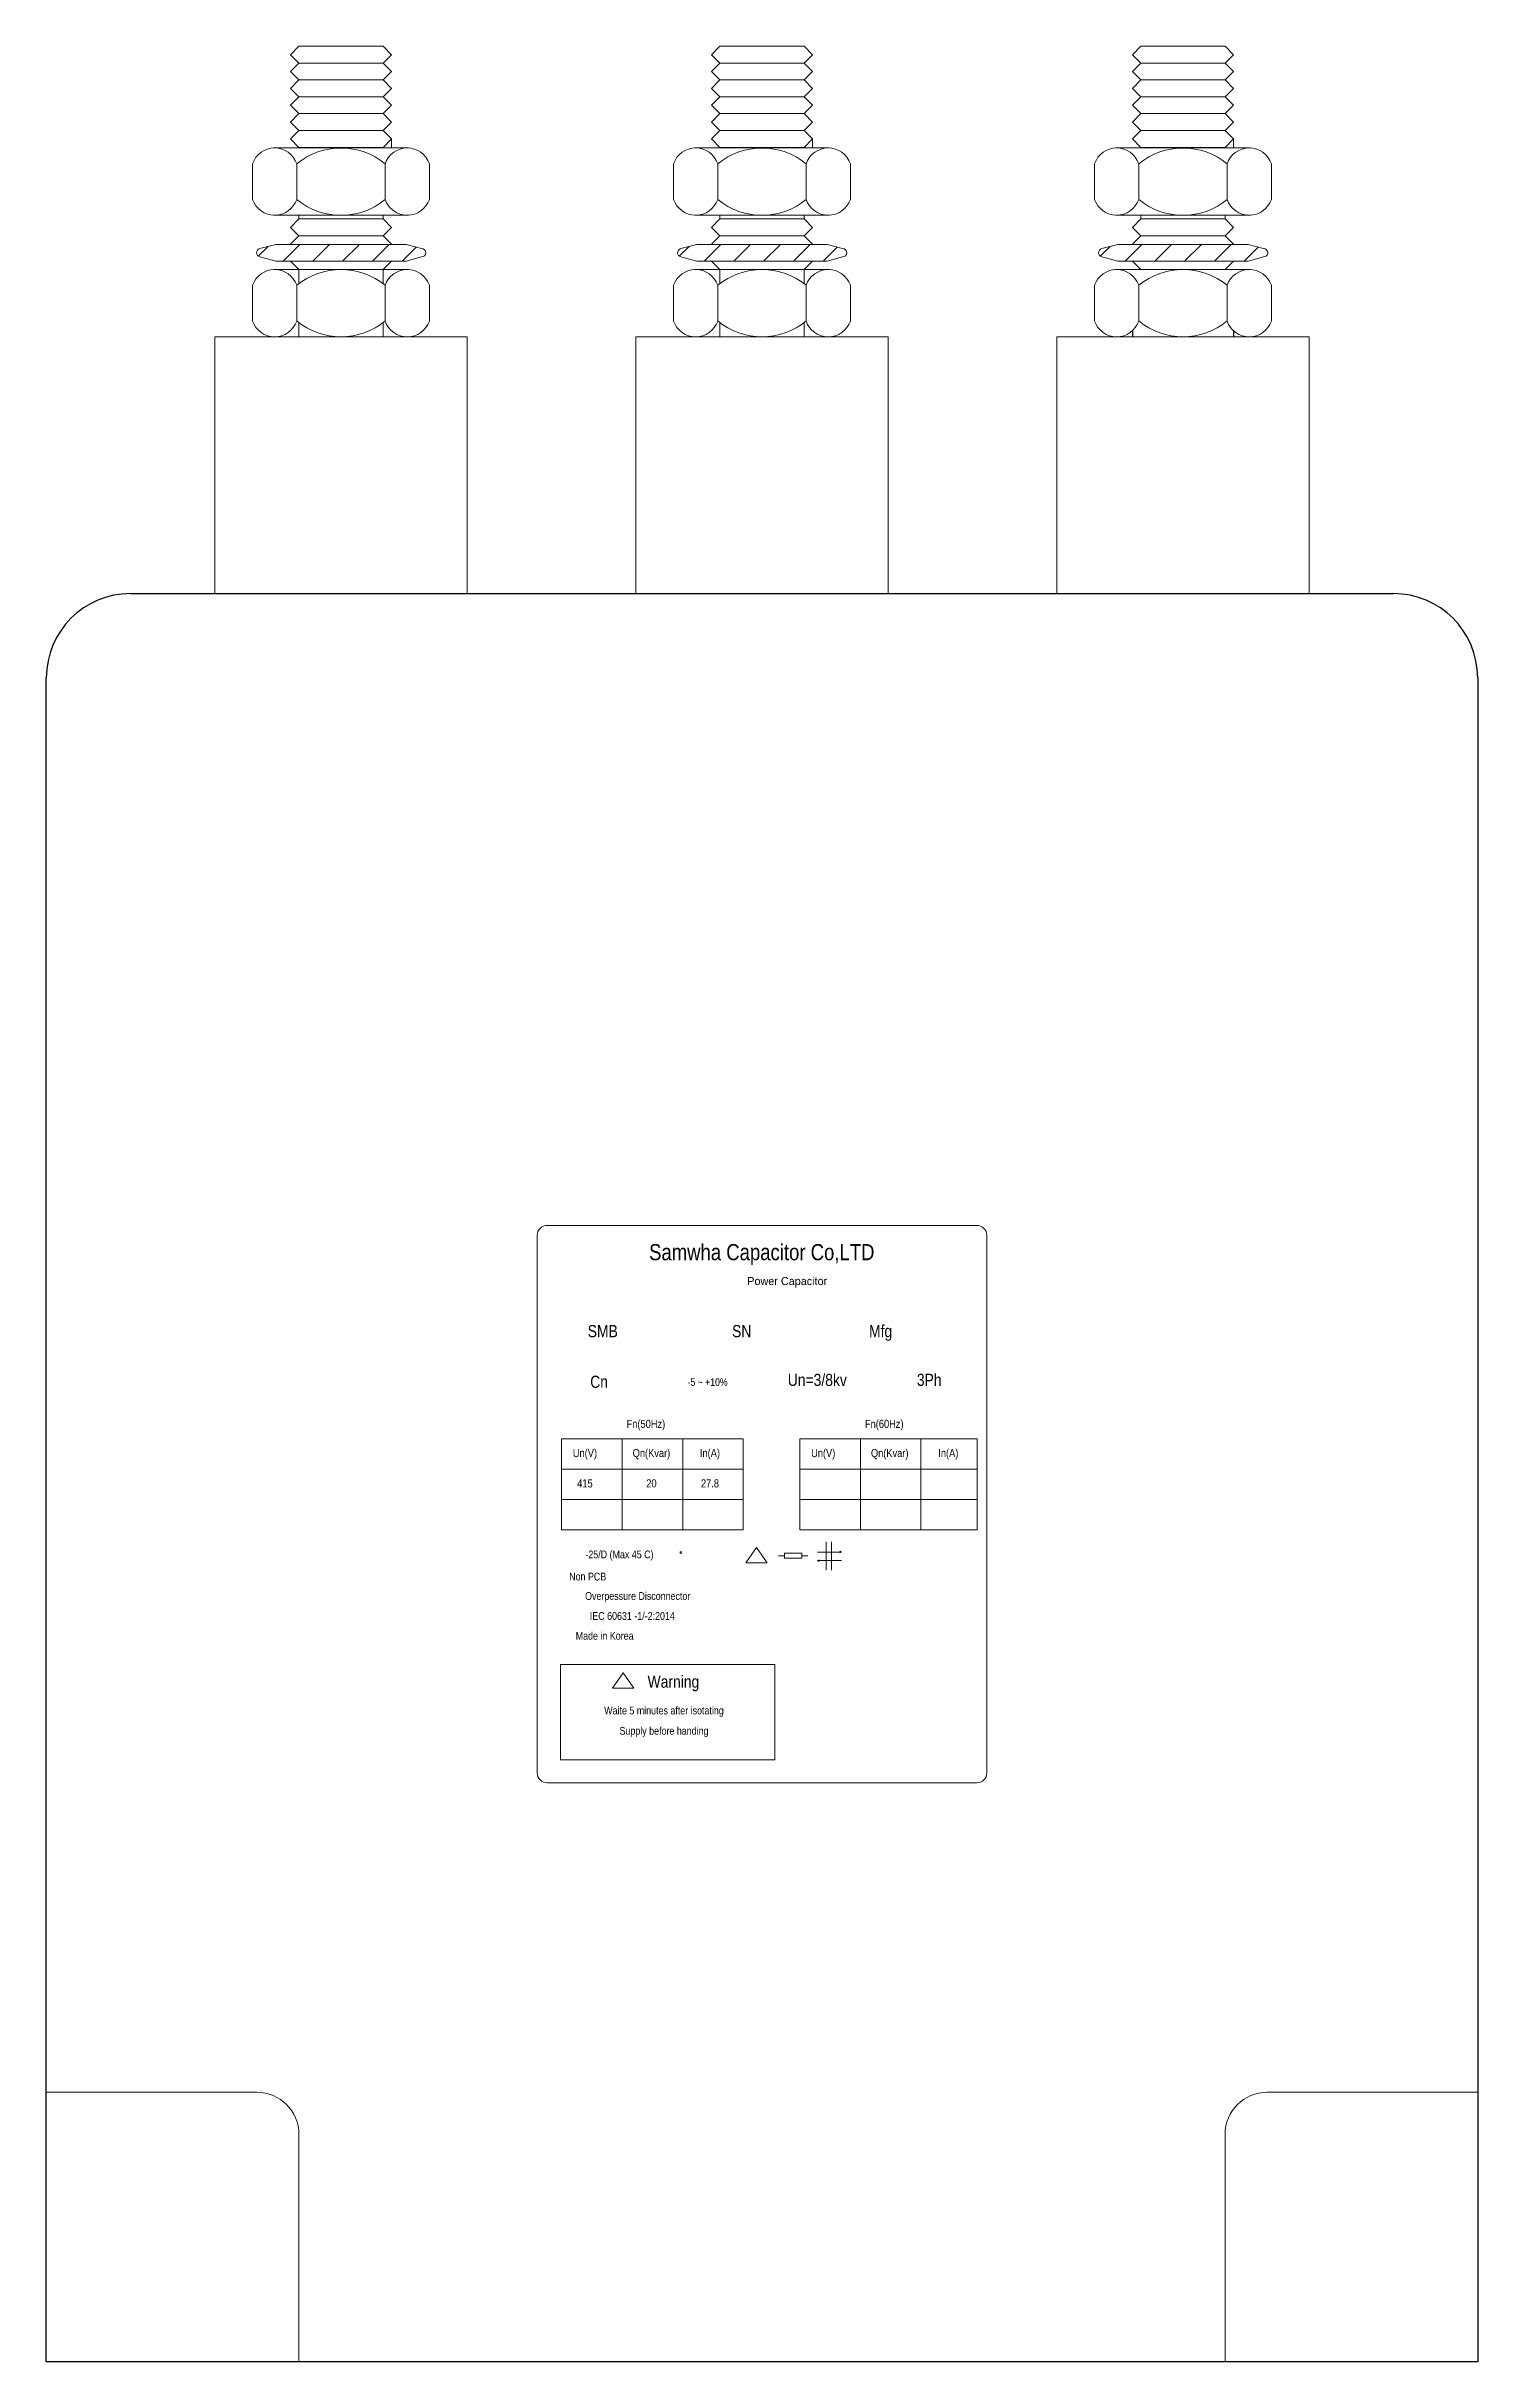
# Model space of a CAD drawing. Header units: millimetres. Extents: x 0 to 170, y 0 to 275.
import ezdxf
from ezdxf.enums import TextEntityAlignment as Align

# ---------------------------------------------------------------- set-up
doc = ezdxf.new("R2010")
doc.units = ezdxf.units.MM
doc.layers.add('00', color=7, linetype='Continuous', lineweight=0)
doc.styles.add('Helvetica-Narrow', font='txt')

# ---------------------------------------------------------------- blocks, each defined once
blk = doc.blocks.new('*U1888')
at = {"color": 74, "lineweight": 5}
for p, q in [((-55, 112.79), (-56, 113.79)), ((-45, 112.79), (-55, 112.79)), ((-45, 112.79), (-44, 113.79)), ((-5, 112.79), (-6, 113.79)), ((5, 112.79), (-5, 112.79)), ((5, 112.79), (6, 113.79)), ((45, 112.79), (44, 113.79)), ((55, 112.79), (45, 112.79)), ((55, 112.79), (56, 113.79)), ((-55, 110.79), (-56, 111.79)), ((-45, 110.79), (-55, 110.79)), ((-45, 110.79), (-44, 111.79)), ((-5, 110.79), (-6, 111.79)), ((5, 110.79), (-5, 110.79)), ((5, 110.79), (6, 111.79)), ((45, 110.79), (44, 111.79)), ((55, 110.79), (45, 110.79)), ((55, 110.79), (56, 111.79)), ((-55, 108.79), (-56, 109.79)), ((-55, 108.79), (-56, 109.79)), ((-55, 106.79), (-56, 107.79)), ((-55, 106.79), (-56, 107.79)), ((-45, 108.79), (-55, 108.79)), ((-45, 108.79), (-55, 108.79)), ((-45, 108.79), (-44, 109.79)), ((-45, 108.79), (-44, 109.79)), ((-45, 106.79), (-44, 107.79)), ((-45, 106.79), (-44, 107.79)), ((-5, 108.79), (-6, 109.79)), ((-5, 108.79), (-6, 109.79)), ((-5, 106.79), (-6, 107.79)), ((-5, 106.79), (-6, 107.79)), ((5, 108.79), (-5, 108.79)), ((5, 108.79), (-5, 108.79)), ((5, 108.79), (6, 109.79)), ((5, 108.79), (6, 109.79)), ((5, 106.79), (6, 107.79)), ((5, 106.79), (6, 107.79)), ((45, 108.79), (44, 109.79)), ((45, 108.79), (44, 109.79)), ((45, 106.79), (44, 107.79)), ((45, 106.79), (44, 107.79)), ((55, 108.79), (45, 108.79)), ((55, 108.79), (45, 108.79)), ((55, 108.79), (56, 109.79)), ((55, 108.79), (56, 109.79)), ((55, 106.79), (56, 107.79)), ((55, 106.79), (56, 107.79)), ((-55, 104.79), (-56, 105.79)), ((-45, 106.79), (-55, 106.79)), ((-45, 106.79), (-55, 106.79)), ((-45, 104.79), (-55, 104.79)), ((-45, 104.79), (-44, 105.79)), ((-5, 104.79), (-6, 105.79)), ((5, 106.79), (-5, 106.79)), ((5, 106.79), (-5, 106.79)), ((5, 104.79), (-5, 104.79)), ((5, 104.79), (6, 105.79)), ((45, 104.79), (44, 105.79)), ((55, 106.79), (45, 106.79)), ((55, 106.79), (45, 106.79)), ((55, 104.79), (45, 104.79)), ((55, 104.79), (56, 105.79)), ((-55, 102.79), (-56, 103.79)), ((-45, 102.79), (-55, 102.79)), ((-45, 102.79), (-44, 103.79)), ((-5, 102.79), (-6, 103.79)), ((5, 102.79), (-5, 102.79)), ((5, 102.79), (6, 103.79)), ((45, 102.79), (44, 103.79)), ((55, 102.79), (45, 102.79)), ((55, 102.79), (56, 103.79)), ((-55, 94.28), (-55, 94.72)), ((-45, 94.28), (-55, 94.28)), ((-45, 94.28), (-45, 94.72)), ((-5, 94.28), (-5, 94.72)), ((5, 94.28), (-5, 94.28)), ((5, 94.28), (5, 94.72)), ((45, 94.28), (45, 94.72)), ((55, 94.28), (45, 94.28)), ((55, 94.28), (55, 94.72)), ((-59.83, 89.86), (-58.66, 91.02)), ((-57.75, 91.27), (-59.65, 90.76)), ((-57.75, 91.27), (-55.5, 91.27)), ((-57.75, 91.27), (-42.25, 91.27)), ((-56.88, 89.27), (-54.88, 91.27)), ((-55, 92.28), (-56, 93.28)), ((-55.99, 91.27), (-56, 91.28)), ((-55.99, 91.27), (-56, 91.28)), ((-45, 92.28), (-55, 92.28)), ((-53.35, 89.27), (-51.35, 91.27)), ((-49.81, 89.27), (-47.81, 91.27)), ((-46.27, 89.27), (-44.27, 91.27)), ((-45, 92.28), (-44, 93.28)), ((-42.25, 91.27), (-44.5, 91.27)), ((-44.01, 91.27), (-44, 91.28)), ((-44.01, 91.27), (-44, 91.28)), ((-42.74, 89.27), (-41.07, 90.94)), ((-40.44, 90.77), (-42.25, 91.27)), ((-9.83, 89.86), (-8.66, 91.02)), ((-7.75, 91.27), (-9.65, 90.76)), ((-7.75, 91.27), (7.75, 91.27)), ((-7.75, 91.27), (-5.5, 91.27)), ((-6.88, 89.27), (-4.88, 91.27)), ((-5, 92.28), (-6, 93.28)), ((-5.99, 91.27), (-6, 91.28)), ((-5.99, 91.27), (-6, 91.28)), ((5, 92.28), (-5, 92.28)), ((-3.35, 89.27), (-1.35, 91.27)), ((0.19, 89.27), (2.19, 91.27)), ((3.73, 89.27), (5.73, 91.27)), ((5, 92.28), (6, 93.28)), ((7.75, 91.27), (5.5, 91.27)), ((5.99, 91.27), (6, 91.28)), ((5.99, 91.27), (6, 91.28)), ((7.26, 89.27), (8.93, 90.94)), ((9.56, 90.77), (7.75, 91.27)), ((40.17, 89.86), (41.34, 91.02)), ((42.25, 91.27), (40.35, 90.76)), ((42.25, 91.27), (44.5, 91.27)), ((42.25, 91.27), (57.75, 91.27)), ((43.12, 89.27), (45.12, 91.27)), ((45, 92.28), (44, 93.28)), ((44.01, 91.27), (44, 91.28)), ((44.01, 91.27), (44, 91.28)), ((55, 92.28), (45, 92.28)), ((46.65, 89.27), (48.65, 91.27)), ((50.19, 89.27), (52.19, 91.27)), ((53.73, 89.27), (55.73, 91.27)), ((55, 92.28), (56, 93.28)), ((57.75, 91.27), (55.5, 91.27)), ((55.99, 91.27), (56, 91.28)), ((55.99, 91.27), (56, 91.28)), ((57.26, 89.27), (58.93, 90.94)), ((59.56, 90.77), (57.75, 91.27)), ((-57.75, 89.27), (-59.65, 89.78)), ((-55.5, 89.27), (-57.75, 89.27)), ((-42.25, 89.27), (-57.75, 89.27)), ((-55, 88.28), (-56, 89.28)), ((-55, 88.28), (-55, 86.6)), ((-45, 88.28), (-55, 88.28)), ((-45, 88.28), (-55, 88.28)), ((-45, 88.28), (-44, 89.28)), ((-45, 88.28), (-44, 89.28)), ((-45, 88.28), (-45, 86.6)), ((-42.25, 89.27), (-44.5, 89.27)), ((-40.44, 89.77), (-42.25, 89.27)), ((-7.75, 89.27), (-9.65, 89.78)), ((7.75, 89.27), (-7.75, 89.27)), ((-5.5, 89.27), (-7.75, 89.27)), ((-5, 88.28), (-6, 89.28)), ((-5, 88.28), (-5, 86.6)), ((5, 88.28), (-5, 88.28)), ((5, 88.28), (-5, 88.28)), ((5, 88.28), (6, 89.28)), ((5, 88.28), (6, 89.28)), ((5, 88.28), (5, 86.6)), ((7.75, 89.27), (5.5, 89.27)), ((9.56, 89.77), (7.75, 89.27)), ((42.25, 89.27), (40.35, 89.78)), ((44.5, 89.27), (42.25, 89.27)), ((57.75, 89.27), (42.25, 89.27)), ((45, 88.28), (44, 89.28)), ((55, 88.28), (45, 88.28)), ((55, 88.28), (45, 88.28)), ((55, 88.28), (56, 89.28)), ((55, 88.28), (56, 89.28)), ((57.75, 89.27), (55.5, 89.27)), ((59.56, 89.77), (57.75, 89.27)), ((-60.5, 82.16), (-60.5, 86.41)), ((-39.5, 82.16), (-39.5, 86.41)), ((-10.5, 82.16), (-10.5, 86.41)), ((10.5, 82.16), (10.5, 86.41)), ((39.5, 82.16), (39.5, 86.41)), ((60.5, 82.16), (60.5, 86.41)), ((-35, 80.28), (-65, 80.28)), ((-65, 80.28), (-65, 49.79)), ((-55, 81.96), (-55, 80.28)), ((-45, 81.96), (-45, 80.28)), ((-35, 49.79), (-35, 80.28)), ((15, 80.28), (-15, 80.28)), ((-15, 80.28), (-15, 49.79)), ((-15, 80.28), (-15, 49.79)), ((-15, 80.28), (-15, 49.79)), ((-5, 81.96), (-5, 80.28)), ((5, 81.96), (5, 80.28)), ((15, 49.79), (15, 80.28)), ((15, 49.79), (15, 80.28)), ((15, 49.79), (15, 80.28)), ((65, 80.28), (35, 80.28)), ((35, 80.28), (35, 49.79)), ((35, 80.28), (35, 49.79)), ((35, 80.28), (35, 49.79)), ((65, 49.79), (65, 80.28)), ((65, 49.79), (65, 80.28)), ((65, 49.79), (65, 80.28)), ((-35, 49.79), (-35, 78.28)), ((15, 49.79), (15, 78.28)), ((15, 49.79), (15, 78.28)), ((15, 49.79), (15, 78.28)), ((65, 49.79), (65, 78.28)), ((65, 49.79), (65, 78.28)), ((65, 49.79), (65, 78.28)), ((-50, 49.79), (-35, 49.79)), ((0, 49.79), (15, 49.79)), ((0, 49.79), (15, 49.79)), ((0, 49.79), (15, 49.79)), ((50, 49.79), (65, 49.79)), ((50, 49.79), (65, 49.79)), ((50, 49.79), (65, 49.79))]:
    blk.add_line(p, q, dxfattribs=at)
at = {"color": 74}
for p, q in [((44, 81.01), (44, 80.28)), ((56.01, 81), (56.01, 80.28)), ((-75, 49.79), (75, 49.79)), ((-75, 49.79), (75, 49.79)), ((-85, -160.21), (-85, 39.79)), ((85, 39.79), (85, -160.21)), ((85, -160.21), (-85, -160.21))]:
    blk.add_line(p, q, dxfattribs=at)
at = {"lineweight": 9}
for p, q in [((-26.7, -26.45), (-26.7, -90.26)), ((25.5, -25.25), (-25.5, -25.25)), ((26.7, -90.26), (26.7, -26.45)), ((-2.22, -50.6), (-23.82, -50.6)), ((-23.82, -50.6), (-23.82, -61.4)), ((-16.62, -50.6), (-16.62, -61.4)), ((-9.42, -50.6), (-9.42, -61.4)), ((-2.22, -61.4), (-2.22, -50.6)), ((4.48, -61.4), (4.48, -50.6)), ((4.48, -50.6), (25.54, -50.6)), ((11.68, -50.6), (11.68, -61.4)), ((18.88, -50.6), (18.88, -61.4)), ((25.54, -50.6), (25.54, -61.4)), ((-23.82, -54.2), (-2.22, -54.2)), ((25.54, -54.2), (4.48, -54.2)), ((-23.82, -57.8), (-2.22, -57.8)), ((25.54, -57.8), (4.48, -57.8)), ((-23.82, -61.4), (-2.22, -61.4)), ((-23.82, -61.4), (-2.22, -61.4)), ((25.54, -61.4), (4.48, -61.4)), ((25.54, -61.4), (4.48, -61.4)), ((7.64, -62.82), (7.64, -66.19)), ((8.27, -62.82), (8.27, -66.19)), ((-1.93, -65.33), (-0.67, -63.5)), ((-1.93, -65.33), (0.6, -65.33)), ((0.6, -65.33), (-0.67, -63.5)), ((2.67, -64.49), (1.95, -64.49)), ((4.74, -64.2), (2.67, -64.2)), ((2.67, -64.2), (2.67, -64.79)), ((2.67, -64.79), (4.74, -64.79)), ((4.74, -64.79), (4.74, -64.2)), ((4.74, -64.49), (5.46, -64.49)), ((6.6, -64.06), (9.45, -64.06)), ((6.6, -65.07), (6.8, -64.97)), ((9.45, -65.07), (6.6, -65.07)), ((6.6, -65.07), (6.77, -65.07)), ((6.6, -65.07), (6.8, -65.17)), ((6.6, -65.07), (6.77, -65.07)), ((9.45, -64.06), (9.25, -63.96)), ((9.45, -64.06), (9.25, -64.16)), ((9.45, -64.06), (9.28, -64.06)), ((9.45, -64.06), (9.28, -64.06)), ((1.52, -77.41), (-23.93, -77.41)), ((-23.93, -77.41), (-23.93, -88.74)), ((1.52, -88.74), (1.52, -77.41)), ((-23.93, -88.74), (1.52, -88.74)), ((-25.5, -91.46), (25.5, -91.46))]:
    blk.add_line(p, q, dxfattribs=at)
at = {"color": 1, "lineweight": 9}
for p, q in [((-17.76, -80.21), (-16.5, -78.38)), ((-15.23, -80.21), (-16.5, -78.38)), ((-17.76, -80.21), (-15.23, -80.21))]:
    blk.add_line(p, q, dxfattribs=at)
at = {"color": 8, "lineweight": 9}
for p, q in [((-85, -128.21), (-60, -128.21)), ((85, -128.21), (60, -128.21)), ((-55, -133.21), (-55, -160.21)), ((55, -133.21), (55, -160.21))]:
    blk.add_line(p, q, dxfattribs=at)
at = {"lineweight": 9}
blk.add_circle((-9.63, -64.11), 0.105, dxfattribs=at)
at = {"color": 74, "lineweight": 5}
for centre, start, end in [((-59.54, 90.27), 102.246, 257.754), ((-40.44, 90.27), 270, 90), ((-9.54, 90.27), 102.246, 257.754), ((9.56, 90.27), 270, 90), ((40.46, 90.27), 102.246, 257.754), ((59.56, 90.27), 270, 90)]:
    blk.add_arc(centre, 0.5, start, end, dxfattribs=at)
at = {"color": 74}
for centre, start, end in [((-75, 39.79), 90, 180), ((75, 39.79), 0, 90)]:
    blk.add_arc(centre, 10, start, end, dxfattribs=at)
at = {"lineweight": 9}
for centre, start, end in [((-25.5, -26.45), 90, 180), ((25.5, -26.45), 0, 90), ((-25.5, -90.26), 180, 270), ((25.5, -90.26), 270, 0)]:
    blk.add_arc(centre, 1.2, start, end, dxfattribs=at)
at = {"color": 8, "lineweight": 9}
for centre, start, end in [((-60, -133.21), 0, 90), ((60, -133.21), 90, 180)]:
    blk.add_arc(centre, 5, start, end, dxfattribs=at)
at = {"layer": '00', "color": 74, "lineweight": 5}
for p, q in [((-56, 113.79), (-55, 114.79)), ((-56, 111.79), (-55, 112.79)), ((-55, 114.79), (-45, 114.79)), ((-55, 112.79), (-45, 112.79)), ((-44, 113.79), (-45, 114.79)), ((-44, 111.79), (-45, 112.79)), ((-6, 113.79), (-5, 114.79)), ((-6, 111.79), (-5, 112.79)), ((-5, 114.79), (5, 114.79)), ((-5, 112.79), (5, 112.79)), ((6, 113.79), (5, 114.79)), ((6, 111.79), (5, 112.79)), ((44, 113.79), (45, 114.79)), ((44, 111.79), (45, 112.79)), ((45, 114.79), (55, 114.79)), ((45, 112.79), (55, 112.79)), ((56, 113.79), (55, 114.79)), ((56, 111.79), (55, 112.79)), ((-56, 109.79), (-55, 110.79)), ((-56, 109.79), (-55, 110.79)), ((-55, 110.79), (-45, 110.79)), ((-55, 110.79), (-45, 110.79)), ((-44, 109.79), (-45, 110.79)), ((-44, 109.79), (-45, 110.79)), ((-6, 109.79), (-5, 110.79)), ((-6, 109.79), (-5, 110.79)), ((-5, 110.79), (5, 110.79)), ((-5, 110.79), (5, 110.79)), ((6, 109.79), (5, 110.79)), ((6, 109.79), (5, 110.79)), ((44, 109.79), (45, 110.79)), ((44, 109.79), (45, 110.79)), ((45, 110.79), (55, 110.79)), ((45, 110.79), (55, 110.79)), ((56, 109.79), (55, 110.79)), ((56, 109.79), (55, 110.79)), ((-56, 107.79), (-55, 108.79)), ((-56, 107.79), (-55, 108.79)), ((-55, 108.79), (-45, 108.79)), ((-55, 108.79), (-45, 108.79)), ((-44, 107.79), (-45, 108.79)), ((-44, 107.79), (-45, 108.79)), ((-6, 107.79), (-5, 108.79)), ((-6, 107.79), (-5, 108.79)), ((-5, 108.79), (5, 108.79)), ((-5, 108.79), (5, 108.79)), ((6, 107.79), (5, 108.79)), ((6, 107.79), (5, 108.79)), ((44, 107.79), (45, 108.79)), ((44, 107.79), (45, 108.79)), ((45, 108.79), (55, 108.79)), ((45, 108.79), (55, 108.79)), ((56, 107.79), (55, 108.79)), ((56, 107.79), (55, 108.79)), ((-56, 105.79), (-55, 106.79)), ((-56, 103.79), (-55, 104.79)), ((-55, 106.79), (-45, 106.79)), ((-55, 104.79), (-45, 104.79)), ((-44, 105.79), (-45, 106.79)), ((-44, 103.79), (-45, 104.79)), ((-6, 105.79), (-5, 106.79)), ((-6, 103.79), (-5, 104.79)), ((-5, 106.79), (5, 106.79)), ((-5, 104.79), (5, 104.79)), ((6, 105.79), (5, 106.79)), ((6, 103.79), (5, 104.79)), ((44, 105.79), (45, 106.79)), ((44, 103.79), (45, 104.79)), ((45, 106.79), (55, 106.79)), ((45, 104.79), (55, 104.79)), ((56, 105.79), (55, 106.79)), ((56, 103.79), (55, 104.79)), ((-42, 102.72), (-58, 102.72)), ((-58, 102.72), (-43.99, 102.72)), ((-44, 102.72), (-44, 103.79)), ((-8, 102.72), (6.01, 102.72)), ((8, 102.72), (-8, 102.72)), ((6, 102.72), (6, 103.79)), ((42, 102.72), (56.01, 102.72)), ((58, 102.72), (42, 102.72)), ((56, 102.72), (56, 103.79)), ((-60.5, 100.84), (-60.5, 96.59)), ((-55.25, 96.59), (-55.25, 100.84)), ((-44.75, 96.59), (-44.75, 100.84)), ((-39.5, 100.84), (-39.5, 96.59)), ((-10.5, 100.84), (-10.5, 96.59)), ((-5.25, 96.59), (-5.25, 100.84)), ((5.25, 96.59), (5.25, 100.84)), ((10.5, 100.84), (10.5, 96.59)), ((39.5, 100.84), (39.5, 96.59)), ((44.75, 96.59), (44.75, 100.84)), ((55.25, 96.59), (55.25, 100.84)), ((60.5, 100.84), (60.5, 96.59)), ((-42, 94.72), (-58, 94.72)), ((-56, 93.28), (-55, 94.28)), ((-55, 94.28), (-45, 94.28)), ((-44, 93.28), (-45, 94.28)), ((8, 94.72), (-8, 94.72)), ((-6, 93.28), (-5, 94.28)), ((-5, 94.28), (5, 94.28)), ((6, 93.28), (5, 94.28)), ((58, 94.72), (42, 94.72)), ((44, 93.28), (45, 94.28)), ((45, 94.28), (55, 94.28)), ((56, 93.28), (55, 94.28)), ((-56, 91.28), (-55, 92.28)), ((-56, 91.28), (-55, 92.28)), ((-55, 92.28), (-45, 92.28)), ((-55, 92.28), (-45, 92.28)), ((-44, 91.28), (-45, 92.28)), ((-44, 91.28), (-45, 92.28)), ((-6, 91.28), (-5, 92.28)), ((-6, 91.28), (-5, 92.28)), ((-5, 92.28), (5, 92.28)), ((-5, 92.28), (5, 92.28)), ((6, 91.28), (5, 92.28)), ((6, 91.28), (5, 92.28)), ((44, 91.28), (45, 92.28)), ((44, 91.28), (45, 92.28)), ((45, 92.28), (55, 92.28)), ((45, 92.28), (55, 92.28)), ((56, 91.28), (55, 92.28)), ((56, 91.28), (55, 92.28)), ((-58, 88.28), (-43.99, 88.28)), ((-42, 88.28), (-58, 88.28)), ((-55, 88.28), (-45, 88.28)), ((8, 88.28), (-8, 88.28)), ((-8, 88.28), (6.01, 88.28)), ((-5, 88.28), (5, 88.28)), ((58, 88.28), (42, 88.28)), ((42, 88.28), (56.01, 88.28)), ((45, 88.28), (55, 88.28)), ((-60.5, 82.16), (-60.5, 86.41)), ((-60.5, 86.41), (-60.5, 82.16)), ((-55.25, 82.16), (-55.25, 86.41)), ((-44.75, 82.16), (-44.75, 86.41)), ((-39.5, 82.16), (-39.5, 86.41)), ((-39.5, 86.41), (-39.5, 82.16)), ((-10.5, 86.41), (-10.5, 82.16)), ((-10.5, 82.16), (-10.5, 86.41)), ((-5.25, 82.16), (-5.25, 86.41)), ((5.25, 82.16), (5.25, 86.41)), ((10.5, 86.41), (10.5, 82.16)), ((10.5, 82.16), (10.5, 86.41)), ((39.5, 86.41), (39.5, 82.16)), ((39.5, 82.16), (39.5, 86.41)), ((44.75, 82.16), (44.75, 86.41)), ((55.25, 82.16), (55.25, 86.41)), ((60.5, 86.41), (60.5, 82.16)), ((60.5, 82.16), (60.5, 86.41)), ((-42, 80.28), (-58, 80.28)), ((-42, 80.28), (-58, 80.28)), ((-56.01, 80.28), (-43.99, 80.28)), ((8, 80.28), (-8, 80.28)), ((8, 80.28), (-8, 80.28)), ((-6.01, 80.28), (6.01, 80.28)), ((58, 80.28), (42, 80.28)), ((58, 80.28), (42, 80.28)), ((43.99, 80.28), (56.01, 80.28))]:
    blk.add_line(p, q, dxfattribs=at)
for centre, radius, start, end in [((-57.88, 99.95), 2.77, 18.8098, 161.1902), ((-50, 94.43), 8.28, 50.6699, 129.3301), ((-42.13, 99.95), 2.77, 18.8098, 161.1902), ((-7.88, 99.95), 2.77, 18.8098, 161.1902), ((0, 94.43), 8.28, 50.6699, 129.3301), ((7.87, 99.95), 2.77, 18.8098, 161.1902), ((42.12, 99.95), 2.77, 18.8098, 161.1902), ((50, 94.43), 8.28, 50.6699, 129.3301), ((57.87, 99.95), 2.77, 18.8098, 161.1902), ((-57.88, 97.49), 2.77, 198.8098, 341.1902), ((-50, 103), 8.28, 230.6699, 309.3301), ((-42.13, 97.49), 2.77, 198.8098, 341.1902), ((-7.88, 97.49), 2.77, 198.8098, 341.1902), ((0, 103), 8.28, 230.6699, 309.3301), ((7.87, 97.49), 2.77, 198.8098, 341.1902), ((42.12, 97.49), 2.77, 198.8098, 341.1902), ((50, 103), 8.28, 230.6699, 309.3301), ((57.87, 97.49), 2.77, 198.8098, 341.1902), ((-57.88, 85.51), 2.77, 18.8098, 161.1902), ((-50, 80), 8.28, 50.6699, 129.3301), ((-42.13, 85.51), 2.77, 18.8098, 161.1902), ((-7.88, 85.51), 2.77, 18.8098, 161.1902), ((0, 80), 8.28, 50.6699, 129.3301), ((7.87, 85.51), 2.77, 18.8098, 161.1902), ((42.12, 85.51), 2.77, 18.8098, 161.1902), ((50, 80), 8.28, 50.6699, 129.3301), ((57.87, 85.51), 2.77, 18.8098, 161.1902), ((-57.88, 83.05), 2.77, 198.8098, 341.1902), ((-57.88, 83.05), 2.77, 198.8098, 341.1902), ((-50, 88.57), 8.28, 230.6699, 309.3301), ((-50, 88.57), 8.28, 230.6699, 309.3301), ((-42.13, 83.05), 2.77, 198.8098, 341.1902), ((-42.13, 83.05), 2.77, 198.8098, 341.1902), ((-7.88, 83.05), 2.77, 198.8098, 341.1902), ((-7.88, 83.05), 2.77, 198.8098, 341.1902), ((0, 88.57), 8.28, 230.6699, 309.3301), ((0, 88.57), 8.28, 230.6699, 309.3301), ((7.87, 83.05), 2.77, 198.8098, 341.1902), ((7.87, 83.05), 2.77, 198.8098, 341.1902), ((42.12, 83.05), 2.77, 198.8098, 341.1902), ((42.12, 83.05), 2.77, 198.8098, 341.1902), ((50, 88.57), 8.28, 230.6699, 309.3301), ((50, 88.57), 8.28, 230.6699, 309.3301), ((57.87, 83.05), 2.77, 198.8098, 341.1902), ((57.87, 83.05), 2.77, 198.8098, 341.1902)]:
    blk.add_arc(centre, radius, start, end, dxfattribs=at)
at = {"color": 5, "style": 'Helvetica-Narrow'}
blk.add_text('Samwha Capacitor Co,LTD', height=1.92, dxfattribs=at).set_placement((-13.41, -29.39))
blk.add_text('Power Capacitor', height=0.96).set_placement((-1.75, -32.34))
at = {"style": 'Helvetica-Narrow'}
for s, height, p in [('SMB', 1.44, (-18.91, -37.81)), ('SN', 1.44, (-2.41, -37.81)), ('Mfg', 1.44, (14.09, -37.81)), ('Cn', 1.44, (-19.35, -43.82)), ('Un=3/8kv', 1.44, (6.57, -43.6)), ('3Ph', 1.44, (19.86, -43.6)), ('Fn(50Hz)', 0.96, (-13.79, -48.83)), ('Fn(60Hz)', 0.96, (14.52, -48.83)), ('Un(V)', 0.96, (-21.03, -52.29)), ('Qn(Kvar)', 0.96, (-13.13, -52.29)), ('In(A)', 0.96, (-6.18, -52.29)), ('Un(V)', 0.96, (7.27, -52.29)), ('Qn(Kvar)', 0.96, (15.17, -52.29)), ('In(A)', 0.96, (22.13, -52.29)), ('-25/D (Max 45 C)', 0.9216, (-16.93, -64.33)), ('Non PCB', 0.922, (-20.7, -66.96)), ('Overpessure Disconnector', 0.9216, (-14.76, -69.27)), ('IEC 60631 -1/-2:2014', 0.9216, (-15.4, -71.64)), ('Made in Korea', 0.9216, (-18.69, -74)), ('Waite 5 minutes after isotating', 0.9216, (-11.64, -82.87)), ('Supply before handing', 0.9216, (-11.64, -85.28))]:
    blk.add_text(s, height=height, dxfattribs=at).set_placement(p, align=Align.MIDDLE_CENTER)
blk.add_text('-5 ~ +10%%%', height=0.9, dxfattribs=at).set_placement((-8.84, -43.86), align=Align.MIDDLE_LEFT)
at = {"color": 1, "style": 'Helvetica-Narrow'}
for s, height, p in [('415', 0.96, (-21.03, -55.89)), ('20', 0.96, (-13.13, -55.89)), ('27.8', 0.96, (-6.18, -55.89)), ('Warning', 1.44, (-10.52, -79.44))]:
    blk.add_text(s, height=height, dxfattribs=at).set_placement(p, align=Align.MIDDLE_CENTER)

msp = doc.modelspace()

# ---------------------------------------------------------------- block references
msp.add_blockref('*U1888', (85, 160.21))

doc.saveas('drawing.dxf')
